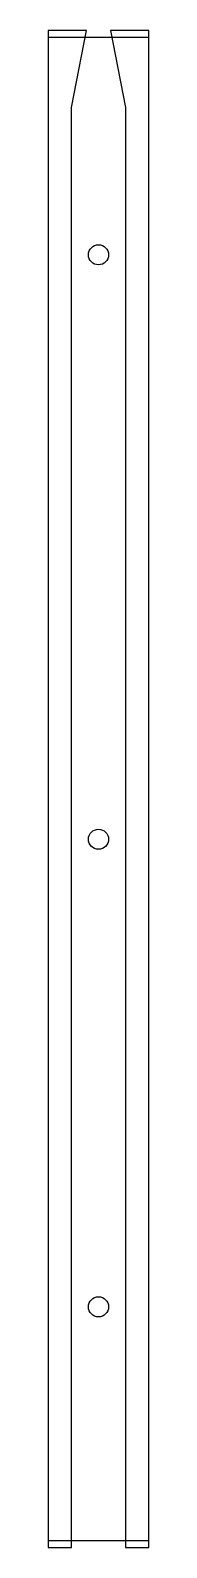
# Model space of a CAD drawing. Extents: x 0 to 43, y -3 to 646.
import ezdxf

# ---------------------------------------------------------------- set-up
doc = ezdxf.new("R2010")
doc.units = 0
doc.layers.get('0').update_dxf_attribs({"linetype": 'CONTINUOUS'})

msp = doc.modelspace()

# ---------------------------------------------------------------- linework, layer by layer
for points in [[(10, 646), (0, 646), (0, -3), (10, -3), (10, 613), (16.41, 646)], [(0, 0), (43, 0), (43, 643), (0, 643)], [(33, 613), (33, -3), (43, -3), (43, 646), (33, 646), (26.59, 646)]]:
    msp.add_lwpolyline(points, close=True)
for centre in [(21.5, 550), (21.5, 300), (21.5, 100)]:
    msp.add_circle(centre, 4.3)

doc.saveas('drawing.dxf')
